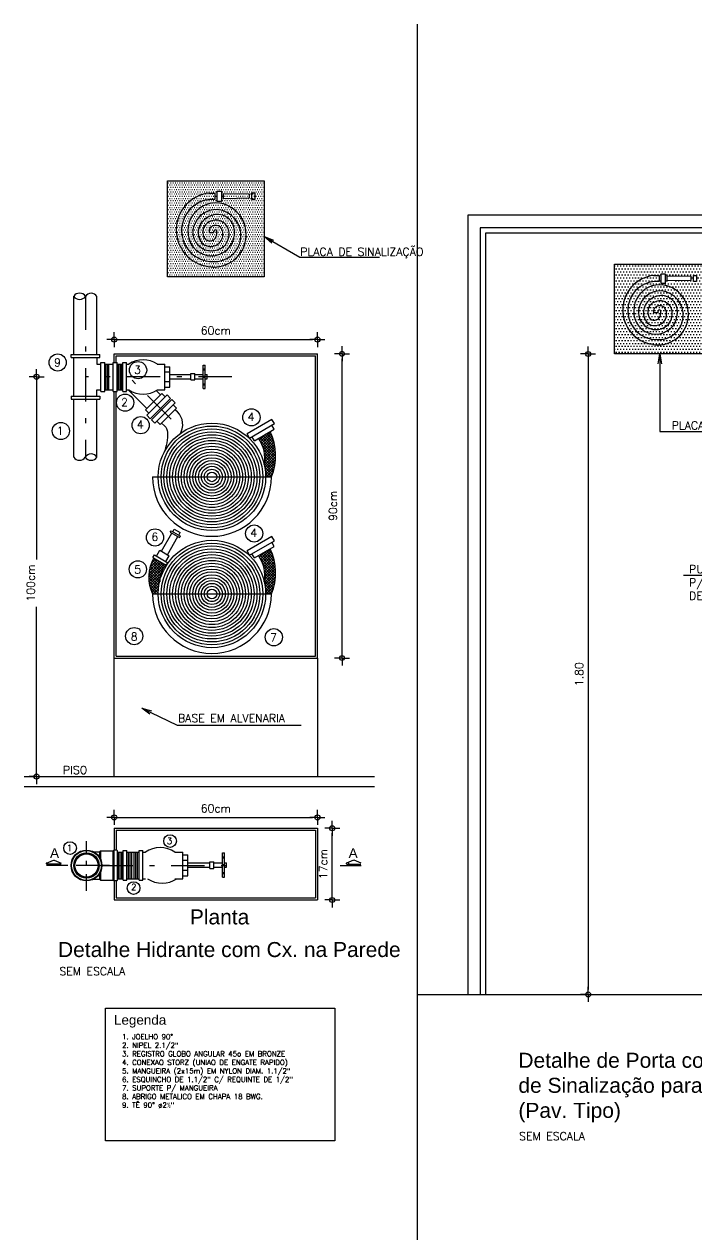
# Model space of a CAD drawing. Header units: millimetres. Extents: x 0 to 114, y 0 to 82.
# Drawn here: x 27.99 to 41.43, y 57.82 to 82.01 of the extents above; entities that cross this region are included whole.
import ezdxf

# ---------------------------------------------------------------- set-up
doc = ezdxf.new("R2010")
doc.units = ezdxf.units.MM
doc.linetypes.add('DASHDOT', pattern=[1, 0.5, -0.25, 0, -0.25])
doc.linetypes.add('DASHDOT2', pattern=[0.5, 0.25, -0.125, 0, -0.125])
for name, color, linetype in [('A150', 14, 'Continuous'), ('CAR-01', 252, 'Continuous'), ('COTAS', 252, 'Continuous'), ('DETALHES', 2, 'Continuous'), ('INC-DETALHE-TXT', 7, 'Continuous'), ('INC-DETALHES', 7, 'Continuous'), ('INC-DETALHES-TXT', 7, 'Continuous'), ('LEGENDA', 2, 'Continuous'), ('NORMO-ARQ', 8, 'Continuous'), ('NORMO-DET', 2, 'Continuous'), ('P01', 8, 'Continuous'), ('P03', 7, 'Continuous'), ('TE-ARQ', 8, 'Continuous'), ('TE-INC', 7, 'Continuous'), ('TE-PR', 2, 'Continuous')]:
    doc.layers.add(name, color=color, linetype=linetype)
doc.styles.add('140-250', font='arial.ttf', dxfattribs={"height": 1.5})
doc.styles.add('140-50', font='arial.ttf', dxfattribs={"height": 0.3})
doc.styles.add('140-75', font='arial.ttf', dxfattribs={"height": 0.45})
doc.styles.add('60-100', font='romans.shx', dxfattribs={"height": 0.16})
doc.styles.add('60-50', font='romans.shx', dxfattribs={"height": 0.08})
doc.styles.add('60-75', font='romans.shx', dxfattribs={"height": 0.12})
doc.dimstyles.new('60-75', dxfattribs={"dimtxt": 0.12, "dimasz": 0.075, "dimexe": 0.05, "dimexo": 0.05, "dimgap": 0.075, "dimtad": 1, "dimzin": 4, "dimdsep": 46, "dimtxsty": '60-75', "dimblk": 'BOLINHA', "dimcen": 0.09, "dimse1": 1, "dimse2": 1, "dimclrd": 8, "dimclre": 8, "dimclrt": 7, "dimadec": 0, "dimazin": 0, "dimtfac": 1.8, "dimtix": 1, "dimtmove": 2, "dimatfit": 3, "dimldrblk": 'BOLINHA', "dimfxl": 0.05, "dimtvp": 2, "dimtolj": 1, "dimtzin": 4, "dimarcsym": 0})
doc.dimstyles.new('SETAS75', dxfattribs={"dimtxt": 0.16, "dimasz": 0.15, "dimexe": 0.15, "dimexo": 0, "dimgap": 0.1, "dimtad": 1, "dimzin": 10, "dimdsep": 46, "dimtxsty": '60-100', "dimblk1": 'OPEN', "dimblk2": 'OPEN', "dimsah": 1, "dimcen": 0, "dimclrd": 8, "dimclre": 8, "dimclrt": 7, "dimadec": 0, "dimazin": 0, "dimtfac": 1, "dimtix": 1, "dimtmove": 2, "dimatfit": 3, "dimldrblk": 'OPEN', "dimfxl": 0.15, "dimtolj": 1, "dimtzin": 6, "dimarcsym": 0})

# ---------------------------------------------------------------- blocks, each defined once
blk = doc.blocks.new('BOLINHA')
at = {"color": 0, "linetype": 'ByBlock', "lineweight": -2}
for q in [(-1.5, 0), (0, 1.5), (1.5, 0), (0, -1.5)]:
    blk.add_line((0, 0), q, dxfattribs=at)
blk.add_circle((0, 0), 0.5, dxfattribs=at)
blk = doc.blocks.new('*D160')
at = {"layer": 'COTAS', "color": 8, "lineweight": -2, "transparency": 16777216}
blk.add_line((1.424, -0.463), (4.32, -0.463), dxfattribs=at)
at = {"layer": 'Defpoints', "color": 0, "transparency": 16777216}
for p in [(4.395, -0.463), (1.349, -0.626), (4.395, -0.617, 0.299)]:
    blk.add_point(p, dxfattribs=at)
at = {"layer": 'COTAS', "color": 8, "lineweight": -2, "transparency": 16777216, "xscale": 0.075, "yscale": 0.075, "zscale": 0.075, "rotation": 180}
blk.add_blockref('BOLINHA', (1.349, -0.463), dxfattribs=at)
at = {"layer": 'COTAS', "color": 8, "lineweight": -2, "transparency": 16777216, "xscale": 0.075, "yscale": 0.075, "zscale": 0.075}
blk.add_blockref('BOLINHA', (4.395, -0.463), dxfattribs=at)
at = {"layer": 'COTAS', "color": 7, "transparency": 16777216, "insert": (2.872, -0.328), "char_height": 0.12, "attachment_point": 5, "style": '60-75'}
blk.add_mtext('\\A1;60cm', dxfattribs=at)
blk = doc.blocks.new('*D161')
at = {"layer": 'COTAS', "color": 8, "lineweight": -2, "transparency": 16777216}
blk.add_line((4.618, -1.626), (4.618, -0.701), dxfattribs=at)
at = {"layer": 'Defpoints', "color": 0, "transparency": 16777216}
for p in [(4.395, -0.626), (4.618, -0.626), (4.395, -1.701)]:
    blk.add_point(p, dxfattribs=at)
at = {"layer": 'COTAS', "color": 8, "lineweight": -2, "transparency": 16777216, "xscale": 0.075, "yscale": 0.075, "zscale": 0.075}
for p, rotation in [((4.618, -0.626), 90), ((4.618, -1.701), 270)]:
    blk.add_blockref('BOLINHA', p, dxfattribs=dict(at, rotation=rotation))
at = {"layer": 'COTAS', "color": 7, "transparency": 16777216, "insert": (4.483, -1.163), "char_height": 0.12, "attachment_point": 5, "rotation": 90, "style": '60-75'}
blk.add_mtext('\\A1;17cm', dxfattribs=at)
blk = doc.blocks.new('_OPEN')
at = {"color": 0, "linetype": 'ByBlock'}
for p, q in [((-1, 0.17), (0, 0)), ((0, 0), (-1, -0.17)), ((0, 0), (-1, 0))]:
    blk.add_line(p, q, dxfattribs=at)
blk = doc.blocks.new('*D162')
at = {"layer": 'COTAS', "color": 8, "lineweight": -2, "transparency": 16777216}
blk.add_line((4.764, 2.001), (4.764, 6.411), dxfattribs=at)
at = {"layer": 'Defpoints', "color": 0, "transparency": 16777216}
for p in [(4.395, 6.486), (4.764, 6.486), (4.395, 1.926)]:
    blk.add_point(p, dxfattribs=at)
at = {"layer": 'COTAS', "color": 8, "lineweight": -2, "transparency": 16777216, "xscale": 0.075, "yscale": 0.075, "zscale": 0.075}
for p, rotation in [((4.764, 6.486), 90), ((4.764, 1.926), 270)]:
    blk.add_blockref('BOLINHA', p, dxfattribs=dict(at, rotation=rotation))
at = {"layer": 'COTAS', "color": 7, "transparency": 16777216, "insert": (4.629, 4.206), "char_height": 0.12, "attachment_point": 5, "rotation": 90, "style": '60-75'}
blk.add_mtext('\\A1;90cm', dxfattribs=at)
blk = doc.blocks.new('*D163')
at = {"layer": 'COTAS', "color": 8, "lineweight": -2, "transparency": 16777216}
blk.add_line((1.424, 6.699), (4.32, 6.699), dxfattribs=at)
at = {"layer": 'Defpoints', "color": 0, "transparency": 16777216}
for p in [(4.395, 6.699), (1.349, 6.495), (4.395, 6.486, 0.299)]:
    blk.add_point(p, dxfattribs=at)
at = {"layer": 'COTAS', "color": 8, "lineweight": -2, "transparency": 16777216, "xscale": 0.075, "yscale": 0.075, "zscale": 0.075, "rotation": 180}
blk.add_blockref('BOLINHA', (1.349, 6.699), dxfattribs=at)
at = {"layer": 'COTAS', "color": 8, "lineweight": -2, "transparency": 16777216, "xscale": 0.075, "yscale": 0.075, "zscale": 0.075}
blk.add_blockref('BOLINHA', (4.395, 6.699), dxfattribs=at)
at = {"layer": 'COTAS', "color": 7, "transparency": 16777216, "insert": (2.872, 6.834), "char_height": 0.12, "attachment_point": 5, "style": '60-75'}
blk.add_mtext('\\A1;60cm', dxfattribs=at)
blk = doc.blocks.new('*D164')
at = {"layer": 'COTAS', "color": 8, "lineweight": -2, "transparency": 16777216}
for p, q in [((0.186, 6.067), (0.186, 3.404)), ((0.186, 0.223), (0.186, 2.694))]:
    blk.add_line(p, q, dxfattribs=at)
at = {"layer": 'Defpoints', "color": 0, "transparency": 16777216}
for p in [(0.186, 6.142), (0.919, 6.142), (1.349, 0.148)]:
    blk.add_point(p, dxfattribs=at)
at = {"layer": 'COTAS', "color": 8, "lineweight": -2, "transparency": 16777216, "xscale": 0.075, "yscale": 0.075, "zscale": 0.075}
for p, rotation in [((0.186, 6.142), 90), ((0.186, 0.148), 270)]:
    blk.add_blockref('BOLINHA', p, dxfattribs=dict(at, rotation=rotation))
at = {"layer": 'COTAS', "color": 7, "transparency": 16777216, "insert": (0.099, 3.049), "char_height": 0.12, "attachment_point": 5, "rotation": 90, "style": '60-75'}
blk.add_mtext('\\A1;100cm', dxfattribs=at)
blk = doc.blocks.new('*D157')
at = {"layer": 'COTAS', "color": 8, "lineweight": -2, "transparency": 16777216}
blk.add_line((2.556, 9.525), (2.556, 0.075), dxfattribs=at)
at = {"layer": 'Defpoints', "color": 0, "transparency": 16777216}
for p in [(4.311, 9.6), (4.311, 0), (2.556, 0)]:
    blk.add_point(p, dxfattribs=at)
at = {"layer": 'COTAS', "color": 8, "lineweight": -2, "transparency": 16777216, "xscale": 0.075, "yscale": 0.075, "zscale": 0.075}
for p, rotation in [((2.556, 9.6), 90), ((2.556, 0), 270)]:
    blk.add_blockref('BOLINHA', p, dxfattribs=dict(at, rotation=rotation))
at = {"layer": 'COTAS', "color": 7, "transparency": 16777216, "insert": (2.421, 4.8), "char_height": 0.12, "attachment_point": 5, "rotation": 90, "style": '60-75'}
blk.add_mtext('\\A1;1.80', dxfattribs=at)
blk = doc.blocks.new('PLACAHID')
at = {"layer": 'CAR-01'}
h = blk.add_hatch(dxfattribs=at)
h.set_pattern_fill('DOTS,_O', color=10, scale=0.0375)
h.set_pattern_definition([(0, (-466.55343, -492.11795), (0.029765625, 0.05953125), [0, -0.05953125])])
h.paths.add_polyline_path([(0, -1.794), (1.811, -1.794), (1.811, 0), (0, 0)])
h.paths.add_polyline_path([(1.639, -0.345), (1.579, -0.345), (1.579, -0.224), (1.639, -0.224)], flags=16)
h.paths.add_polyline_path([(1.528, -0.324), (1.052, -0.335), (1.052, -0.233), (1.528, -0.243)], flags=16)
h.paths.add_polyline_path([(1.012, -0.385), (0.931, -0.385), (0.931, -0.193), (1.012, -0.193)], flags=16)
at = {"layer": 'CAR-01', "color": 10}
for p, q in [((0.782, -0.226), (0.891, -0.226)), ((0.891, -0.226), (0.891, -0.345)), ((0.891, -0.226), (0.891, -0.345)), ((0.891, -0.345), (0.821, -0.345)), ((0.787, -0.973), (0.787, -0.916)), ((0.871, -0.973), (0.871, -0.937)), ((0.922, -0.934), (0.922, -0.982)), ((0.871, -0.973), (0.787, -0.973))]:
    blk.add_line(p, q, dxfattribs=at)
for points in [[(0, 0), (1.811, 0), (1.811, -1.794), (0, -1.794)], [(0.931, -0.193), (1.012, -0.193), (1.012, -0.385), (0.931, -0.385)], [(1.579, -0.224), (1.639, -0.224), (1.639, -0.345), (1.579, -0.345)]]:
    blk.add_lwpolyline(points, close=True, dxfattribs=at)
blk.add_lwpolyline([(1.528, -0.243), (1.528, -0.324), (1.052, -0.335), (1.052, -0.233), (1.528, -0.243)], dxfattribs=at)
for centre, radius, start, end in [((0.857, -0.915), 0.693, 96.1605, 262.2279), ((0.847, -0.926), 0.582, 92.5095, 270.2139), ((0.908, -0.936), 0.525, 62.9981, 206.6088), ((0.871, -1.007), 0.605, 259.7431, 62.8589), ((0.92, -0.98), 0.446, 87.8998, 164.3688), ((0.89, -0.966), 0.313, 117.4883, 220.6966), ((0.936, -0.948), 0.321, 16.3405, 126.249), ((0.885, -1.021), 0.489, 265.5472, 84.0041), ((0.823, -0.966), 0.435, 208.0971, 14.4789), ((0.827, -0.957), 0.351, 163.8359, 317.4233), ((0.874, -0.954), 0.211, 115.5344, 194.0742), ((0.903, -0.989), 0.256, 21.6765, 118.1525), ((0.834, -0.916), 0.0474, 149.8413, 180), ((0.897, -0.952), 0.12, 119.5131, 149.8413), ((0.904, -0.966), 0.135, 50.4201, 119.5131), ((0.897, -0.942), 0.0268, 17.2198, 168.8586), ((0.819, -1.001), 0.221, 287.4277, 39.0356), ((0.809, -0.989), 0.345, 323.2864, 15.8685), ((0.805, -0.993), 0.234, 229.5256, 290.1135), ((0.796, -0.995), 0.127, 184.6333, 6.1918)]:
    blk.add_arc(centre, radius, start, end, dxfattribs=at)
blk = doc.blocks.new('A$C62AC29D7')
at = {"layer": 'CAR-01'}
h = blk.add_hatch(dxfattribs=at)
h.set_pattern_fill('DOTS,_O', color=10, scale=0.021206)
h.set_pattern_definition([(0, (-1592.01737, 533.71025), (0.0168326135, 0.03366522694), [0, -0.03366522694])])
h.paths.add_polyline_path([(3.596, 7.64), (3.596, 9.076), (2.147, 9.076), (2.147, 7.64)])
h.paths.add_polyline_path([(2.957, 8.767), (2.892, 8.767), (2.892, 8.922), (2.957, 8.922)], flags=16)
at = {"layer": 'A150', "color": 7}
for p, q in [((1.349, 1.926), (4.395, 1.926)), ((1.349, 0.148), (1.349, 1.926)), ((4.395, 1.926), (4.395, 0.148)), ((0, 0.148), (5.253, 0.148)), ((0, 0), (5.253, 0))]:
    blk.add_line(p, q, dxfattribs=at)
at = {"layer": 'CAR-01'}
for p, q in [((2.773, 8.894), (2.86, 8.894)), ((2.86, 8.894), (2.86, 8.8)), ((2.86, 8.8), (2.804, 8.8)), ((2.777, 8.297), (2.777, 8.343)), ((2.844, 8.297), (2.777, 8.297)), ((2.844, 8.297), (2.844, 8.326)), ((2.885, 8.328), (2.885, 8.29))]:
    blk.add_line(p, q, dxfattribs=at)
at = {"layer": 'CAR-01', "color": 10}
blk.add_lwpolyline([(2.147, 9.076), (3.596, 9.076), (3.596, 7.64), (2.147, 7.64)], close=True, dxfattribs=at)
at = {"layer": 'CAR-01'}
for points in [[(2.147, 9.076), (3.596, 9.076), (3.596, 7.64), (2.147, 7.64)], [(2.892, 8.922), (2.957, 8.922), (2.957, 8.767), (2.892, 8.767)], [(3.41, 8.897), (3.459, 8.897), (3.459, 8.8), (3.41, 8.8)]]:
    blk.add_lwpolyline(points, close=True, dxfattribs=at)
blk.add_lwpolyline([(3.37, 8.881), (3.37, 8.817), (2.989, 8.808), (2.989, 8.889), (3.37, 8.881)], dxfattribs=at)
for centre, radius, start, end in [((2.833, 8.343), 0.554, 96.1605, 262.2279), ((2.825, 8.334), 0.466, 92.5095, 270.2139), ((2.874, 8.327), 0.42, 62.9981, 206.6088), ((2.884, 8.292), 0.357, 87.8998, 164.3688), ((2.896, 8.318), 0.257, 16.3405, 126.249), ((2.844, 8.27), 0.484, 259.7431, 62.8589), ((2.856, 8.259), 0.392, 265.5472, 84.0041), ((2.806, 8.303), 0.348, 208.0971, 14.4789), ((2.809, 8.31), 0.281, 163.8359, 317.4233), ((2.86, 8.303), 0.251, 117.4883, 220.6966), ((2.847, 8.312), 0.169, 115.5344, 194.0742), ((2.87, 8.285), 0.204, 21.6765, 118.1525), ((2.815, 8.343), 0.0379, 149.8413, 180), ((2.865, 8.314), 0.096, 119.5131, 149.8413), ((2.871, 8.303), 0.108, 50.4201, 119.5131), ((2.802, 8.275), 0.177, 287.4277, 39.0356), ((2.795, 8.285), 0.276, 323.2864, 15.8685), ((2.784, 8.279), 0.102, 184.6333, 6.1918), ((2.865, 8.322), 0.0214, 17.2198, 168.8586), ((2.791, 8.282), 0.187, 229.5256, 290.1135)]:
    blk.add_arc(centre, radius, start, end, dxfattribs=at)
at = {"layer": 'DETALHES', "color": 7}
for p, q in [((0.744, 6.476), (0.744, 7.347)), ((1.089, 6.476), (1.089, 7.347)), ((0.703, 6.476), (1.134, 6.476)), ((0.703, 6.432), (0.703, 6.476)), ((0.703, 6.432), (1.134, 6.432)), ((0.744, 5.852), (0.744, 6.432)), ((1.089, 6.432), (1.089, 6.331)), ((1.134, 6.432), (1.134, 6.476)), ((1.15, 6.354), (1.208, 6.354)), ((1.15, 5.923), (1.15, 6.354)), ((1.208, 5.923), (1.208, 6.354)), ((1.334, 6.354), (1.392, 6.354)), ((1.334, 5.923), (1.334, 6.354)), ((1.349, 6.486), (4.395, 6.486)), ((1.349, 6.354), (1.349, 6.486)), ((1.377, 6.457), (4.366, 6.457)), ((1.377, 6.354), (1.377, 6.457)), ((1.392, 5.923), (1.392, 6.354)), ((1.478, 5.923), (1.478, 6.354)), ((1.478, 6.354), (1.535, 6.354)), ((1.535, 5.923), (1.535, 6.354)), ((4.366, 1.955), (4.366, 6.457)), ((4.395, 1.926), (4.395, 6.486)), ((1.089, 6.331), (1.15, 6.331)), ((1.208, 6.331), (1.334, 6.331)), ((1.392, 6.331), (1.478, 6.331)), ((1.535, 6.331), (1.57, 6.331)), ((1.995, 6.331), (2.11, 6.331)), ((2.11, 5.946), (2.11, 6.331)), ((2.11, 6.289), (2.182, 6.289)), ((2.182, 6.21), (2.11, 6.21)), ((2.182, 5.988), (2.182, 6.289)), ((2.182, 6.174), (2.498, 6.174)), ((2.498, 6.188), (2.556, 6.188)), ((2.498, 6.096), (2.498, 6.188)), ((2.556, 6.096), (2.556, 6.188)), ((2.556, 6.174), (2.685, 6.174)), ((2.685, 6.317), (2.714, 6.317)), ((2.685, 5.967), (2.685, 6.317)), ((2.714, 5.967), (2.714, 6.317)), ((2.714, 6.174), (2.743, 6.174)), ((2.743, 6.11), (2.743, 6.174)), ((2.182, 6.067), (2.11, 6.067)), ((2.11, 5.988), (2.182, 5.988)), ((2.182, 6.11), (2.498, 6.11)), ((2.498, 6.096), (2.556, 6.096)), ((2.556, 6.11), (2.685, 6.11)), ((2.714, 6.11), (2.743, 6.11)), ((0.703, 5.852), (1.134, 5.852)), ((0.703, 5.852), (0.703, 5.808)), ((0.703, 5.808), (1.134, 5.808)), ((0.744, 4.937), (0.744, 5.808)), ((1.089, 5.852), (1.089, 5.946)), ((1.089, 5.946), (1.15, 5.946)), ((1.089, 4.937), (1.089, 5.808)), ((1.134, 5.852), (1.134, 5.808)), ((1.15, 5.923), (1.208, 5.923)), ((1.208, 5.946), (1.334, 5.946)), ((1.334, 5.923), (1.392, 5.923)), ((1.349, 1.926), (1.349, 5.923)), ((1.377, 1.955), (1.377, 5.923)), ((1.392, 5.946), (1.478, 5.946)), ((1.478, 5.923), (1.535, 5.923)), ((1.535, 5.946), (1.57, 5.946)), ((1.561, 5.946), (1.84, 5.667)), ((2.062, 5.889), (1.819, 5.646)), ((2.144, 5.869), (1.839, 5.564)), ((2.195, 5.818), (1.89, 5.513)), ((1.978, 5.935), (2.043, 5.87)), ((1.995, 5.946), (2.11, 5.946)), ((2.062, 5.889), (2.113, 5.839)), ((2.144, 5.869), (2.195, 5.818)), ((2.685, 5.967), (2.714, 5.967)), ((1.819, 5.646), (1.869, 5.595)), ((2.211, 5.802), (1.906, 5.497)), ((1.957, 5.446), (2.262, 5.751)), ((2.038, 5.426), (2.282, 5.67)), ((2.262, 5.751), (2.211, 5.802)), ((2.282, 5.67), (2.231, 5.721)), ((1.839, 5.564), (1.89, 5.513)), ((1.957, 5.446), (1.906, 5.497)), ((2.038, 5.426), (1.987, 5.477)), ((3.714, 5.501), (3.34, 5.286)), ((3.75, 5.439), (3.714, 5.501)), ((3.376, 5.223), (3.34, 5.286)), ((3.376, 5.223), (3.75, 5.439)), ((3.45, 5.183), (3.748, 5.355)), ((3.748, 5.355), (3.712, 5.417)), ((3.45, 5.183), (3.414, 5.245)), ((2.19, 3.814), (2.202, 3.833)), ((2.19, 3.814), (2.33, 3.733)), ((2.202, 3.833), (2.341, 3.753)), ((2.227, 3.819), (2.248, 3.856)), ((2.248, 3.856), (2.338, 3.805)), ((2.057, 3.525), (2.215, 3.799)), ((2.147, 3.474), (2.305, 3.747)), ((2.316, 3.767), (2.338, 3.805)), ((2.33, 3.733), (2.341, 3.753)), ((3.714, 3.745), (3.34, 3.53)), ((3.376, 3.468), (3.75, 3.683)), ((3.748, 3.599), (3.712, 3.662)), ((3.75, 3.683), (3.714, 3.745)), ((1.93, 3.433), (1.952, 3.47)), ((1.952, 3.47), (2.151, 3.355)), ((1.982, 3.453), (2.032, 3.54)), ((2.032, 3.54), (2.171, 3.459)), ((2.121, 3.372), (2.171, 3.459)), ((3.376, 3.468), (3.34, 3.53)), ((3.45, 3.427), (3.414, 3.489)), ((3.45, 3.427), (3.748, 3.599)), ((1.93, 3.433), (2.13, 3.318)), ((2.13, 3.318), (2.151, 3.355)), ((1.349, 1.926), (4.395, 1.926)), ((1.377, 1.955), (4.366, 1.955)), ((1.349, -0.626), (4.395, -0.626)), ((1.349, -0.626), (1.349, -0.958)), ((1.378, -0.656), (4.365, -0.656)), ((1.378, -0.656), (1.378, -0.958)), ((4.365, -0.656), (4.365, -1.671)), ((4.395, -0.626), (4.395, -1.701)), ((0.838, -0.983), (0.84, -0.981)), ((1.04, -0.978), (1.131, -0.978)), ((1.144, -0.965), (1.131, -0.978)), ((1.131, -0.978), (1.131, -1.062)), ((1.144, -0.965), (1.144, -1.086)), ((1.144, -0.965), (1.333, -0.965)), ((1.346, -0.953), (1.333, -0.965)), ((1.333, -1.403), (1.333, -0.965)), ((1.346, -0.953), (1.346, -1.415)), ((1.385, -0.953), (1.346, -0.953)), ((1.392, -0.958), (1.392, -1.408)), ((1.392, -0.982), (1.482, -0.982)), ((1.416, -1.383), (1.416, -0.982)), ((1.44, -1.383), (1.44, -0.982)), ((1.464, -1.383), (1.464, -0.982)), ((1.482, -0.958), (1.541, -0.958)), ((1.482, -1.406), (1.482, -0.958)), ((1.541, -1.406), (1.541, -0.958)), ((1.541, -0.982), (1.721, -0.982)), ((1.565, -1.383), (1.565, -0.982)), ((1.589, -1.383), (1.589, -0.982)), ((1.613, -1.383), (1.613, -0.982)), ((1.649, -1.383), (1.649, -0.982)), ((1.673, -1.383), (1.673, -0.982)), ((1.697, -1.383), (1.697, -0.982)), ((1.721, -0.958), (1.78, -0.958)), ((1.721, -1.406), (1.721, -0.958)), ((1.78, -1.406), (1.78, -0.958)), ((1.78, -0.982), (1.816, -0.982)), ((2.258, -0.982), (2.378, -0.982)), ((2.378, -1.383), (2.378, -0.982)), ((2.378, -1.026), (2.452, -1.026)), ((2.452, -1.338), (2.452, -1.026)), ((2.975, -0.996), (3.005, -0.996)), ((2.975, -1.361), (2.975, -0.996)), ((2.975, -1.056), (3.005, -1.056)), ((2.975, -1.071), (3.005, -1.071)), ((3.005, -1.361), (3.005, -0.996)), ((2.452, -1.108), (2.378, -1.108)), ((2.452, -1.257), (2.378, -1.257)), ((2.452, -1.146), (2.781, -1.146)), ((2.452, -1.211), (2.781, -1.211)), ((2.781, -1.131), (2.841, -1.131)), ((2.781, -1.227), (2.781, -1.131)), ((2.781, -1.227), (2.841, -1.227)), ((2.841, -1.227), (2.841, -1.131)), ((2.841, -1.146), (2.975, -1.146)), ((2.841, -1.211), (2.975, -1.211)), ((2.975, -1.168), (3.005, -1.168)), ((2.975, -1.184), (3.005, -1.184)), ((3.005, -1.146), (3.035, -1.146)), ((3.005, -1.211), (3.035, -1.211)), ((3.035, -1.211), (3.035, -1.146)), ((1.04, -1.39), (1.131, -1.39)), ((1.131, -1.306), (1.131, -1.39)), ((1.144, -1.403), (1.131, -1.39)), ((1.144, -1.282), (1.144, -1.403)), ((1.144, -1.403), (1.333, -1.403)), ((1.346, -1.415), (1.333, -1.403)), ((1.385, -1.415), (1.346, -1.415)), ((1.349, -1.406), (1.349, -1.701)), ((1.378, -1.406), (1.378, -1.671)), ((1.392, -1.383), (1.482, -1.383)), ((1.482, -1.406), (1.541, -1.406)), ((1.541, -1.383), (1.721, -1.383)), ((1.721, -1.406), (1.78, -1.406)), ((1.78, -1.383), (1.816, -1.383)), ((2.258, -1.383), (2.378, -1.383)), ((2.378, -1.338), (2.452, -1.338)), ((2.975, -1.288), (3.005, -1.288)), ((2.975, -1.303), (3.005, -1.303)), ((2.975, -1.361), (3.005, -1.361)), ((1.349, -1.701), (4.395, -1.701)), ((1.378, -1.671), (4.365, -1.671))]:
    blk.add_line(p, q, dxfattribs=at)
at = {"layer": 'DETALHES', "color": 252, "linetype": 'DASHDOT'}
for p, q in [((0.919, 7.347), (0.919, 4.937)), ((1.225, 5.946), (1.225, 6.331)), ((1.248, 5.946), (1.248, 6.331)), ((1.271, 5.946), (1.271, 6.331)), ((1.415, 5.946), (1.415, 6.331)), ((1.438, 5.946), (1.438, 6.331)), ((1.461, 5.946), (1.461, 6.331)), ((2.685, 6.26), (2.714, 6.26)), ((2.685, 6.245), (2.714, 6.245)), ((3.113, 6.142), (0.919, 6.142)), ((2.201, 5.507), (1.566, 6.142)), ((2.685, 6.152), (2.714, 6.152)), ((2.685, 6.137), (2.714, 6.137)), ((2.685, 6.037), (2.714, 6.037)), ((2.685, 6.022), (2.714, 6.022)), ((3.616, 3.523), (3.529, 3.436)), ((3.768, 3.235), (3.53, 3.473)), ((3.69, 3.557), (3.544, 3.41)), ((3.763, 3.28), (3.555, 3.488)), ((3.702, 3.528), (3.558, 3.384)), ((3.714, 3.499), (3.57, 3.356)), ((3.759, 3.325), (3.581, 3.503)), ((3.724, 3.469), (3.582, 3.326)), ((3.75, 3.375), (3.607, 3.518)), ((3.737, 3.429), (3.633, 3.533)), ((3.717, 3.489), (3.658, 3.548)), ((1.865, 3.142), (2.073, 3.35)), ((1.866, 3.102), (2.099, 3.335)), ((1.867, 3.185), (2.048, 3.365)), ((1.87, 3.065), (2.096, 3.291)), ((1.873, 3.231), (2.022, 3.38)), ((1.882, 3.272), (2.034, 3.12)), ((1.884, 3.283), (1.996, 3.395)), ((1.89, 3.304), (2.038, 3.157)), ((1.901, 3.335), (2.047, 3.188)), ((1.904, 3.343), (1.97, 3.409)), ((1.912, 3.364), (2.058, 3.217)), ((1.925, 3.392), (2.071, 3.245)), ((1.939, 3.419), (2.085, 3.272)), ((2.013, 3.385), (2.1, 3.298)), ((3.768, 3.194), (3.533, 3.429)), ((3.767, 3.155), (3.573, 3.348)), ((3.734, 3.438), (3.591, 3.295)), ((3.764, 3.117), (3.593, 3.288)), ((3.743, 3.406), (3.598, 3.261)), ((3.751, 3.373), (3.603, 3.226)), ((3.766, 3.266), (3.603, 3.104)), ((3.757, 3.339), (3.606, 3.188)), ((3.762, 3.303), (3.607, 3.148)), ((1.866, 3.166), (2.02, 3.012)), ((1.866, 3.126), (2.015, 2.977)), ((1.869, 3.203), (2.026, 3.047)), ((1.875, 3.239), (2.033, 3.08)), ((1.875, 3.03), (2.056, 3.21)), ((1.883, 2.997), (2.036, 3.15)), ((1.892, 2.965), (2.033, 3.106)), ((3.768, 3.228), (3.6, 3.06)), ((3.759, 3.081), (3.601, 3.239)), ((3.738, 2.98), (3.604, 3.114)), ((3.753, 3.046), (3.606, 3.194)), ((3.768, 3.188), (3.607, 3.026)), ((3.746, 3.013), (3.607, 3.152)), ((3.766, 3.145), (3.612, 2.991)), ((3.762, 3.1), (3.616, 2.954)), ((1.868, 3.083), (2.011, 2.939)), ((1.874, 3.036), (2.01, 2.9)), ((1.887, 2.983), (1.984, 2.886)), ((1.902, 2.935), (2.029, 3.062)), ((1.908, 2.921), (1.943, 2.886)), ((1.914, 2.906), (2.02, 3.012)), ((1.934, 2.886), (2.014, 2.965)), ((3.729, 2.949), (3.6, 3.078)), ((3.718, 2.919), (3.606, 3.031)), ((3.707, 2.889), (3.613, 2.983)), ((3.67, 2.886), (3.617, 2.938)), ((3.755, 3.052), (3.619, 2.916)), ((3.743, 3), (3.629, 2.886)), ((3.727, 2.943), (3.669, 2.886)), ((1.277, -1.184), (0.607, -1.184)), ((1.13, -1.182), (3.18, -1.182))]:
    blk.add_line(p, q, dxfattribs=at)
at = {"layer": 'DETALHES', "color": 252}
for p, q in [((3.616, 5.279), (3.529, 5.192)), ((3.69, 5.312), (3.544, 5.166)), ((3.702, 5.284), (3.558, 5.139)), ((3.75, 5.13), (3.607, 5.274)), ((3.737, 5.184), (3.633, 5.289)), ((3.717, 5.244), (3.658, 5.303)), ((3.768, 4.991), (3.53, 5.229)), ((3.768, 4.95), (3.533, 5.185)), ((3.763, 5.036), (3.555, 5.244)), ((3.714, 5.255), (3.57, 5.111)), ((3.767, 4.91), (3.573, 5.104)), ((3.759, 5.081), (3.581, 5.259)), ((3.724, 5.225), (3.582, 5.082)), ((3.734, 5.194), (3.591, 5.051)), ((3.743, 5.162), (3.598, 5.017)), ((3.751, 5.129), (3.603, 4.981)), ((3.757, 5.095), (3.606, 4.944)), ((3.764, 4.873), (3.593, 5.044)), ((3.768, 4.984), (3.6, 4.816)), ((3.759, 4.837), (3.601, 4.995)), ((3.766, 5.022), (3.603, 4.86)), ((3.753, 4.802), (3.606, 4.949)), ((3.762, 5.059), (3.607, 4.904)), ((3.768, 4.943), (3.607, 4.782)), ((3.746, 4.768), (3.607, 4.908)), ((3.766, 4.901), (3.612, 4.747)), ((3.729, 4.705), (3.6, 4.834)), ((3.738, 4.736), (3.604, 4.87)), ((3.718, 4.675), (3.606, 4.787)), ((3.707, 4.645), (3.613, 4.739)), ((3.762, 4.856), (3.616, 4.71)), ((3.755, 4.808), (3.619, 4.672)), ((3.743, 4.756), (3.629, 4.641)), ((1.923, 4.641), (3.705, 4.641)), ((3.67, 4.641), (3.617, 4.694)), ((3.727, 4.699), (3.669, 4.641)), ((1.923, 2.886), (3.705, 2.886))]:
    blk.add_line(p, q, dxfattribs=at)
at = {"layer": 'DETALHES', "color": 252, "linetype": 'DASHDOT2'}
blk.add_line((0.934, -1.562), (0.934, -0.817), dxfattribs=at)
at = {"layer": 'DETALHES', "color": 255, "linetype": 'DASHDOT'}
for p, q in [((0.652, -1.183), (0.335, -1.183)), ((4.735, -1.183), (5.051, -1.183))]:
    blk.add_line(p, q, dxfattribs=at)
at = {"layer": 'DETALHES', "color": 255}
for p, q in [((0.336, -1.148), (0.44, -1.106)), ((0.552, -1.162), (0.338, -1.162)), ((0.45, -1.106), (0.554, -1.148)), ((4.936, -1.106), (4.832, -1.148)), ((4.835, -1.162), (5.048, -1.162)), ((5.051, -1.148), (4.947, -1.106))]:
    blk.add_line(p, q, dxfattribs=at)
at = {"layer": 'DETALHES', "color": 7, "elevation": -83.194}
blk.add_lwpolyline([(2.345, 5.295), (2.355, 5.318, 0.359021), (2.259, 5.647, -3.248001)], format="xyb", dxfattribs=at)
at = {"layer": 'DETALHES', "color": 7}
blk.add_lwpolyline([(2.057, 5.445), (2.101, 5.408, -0.215829), (2.149, 5.31, -0.101308), (2.094, 4.999, -0.284119)], format="xyb", dxfattribs=at)
for centre, radius in [((2.814, 4.641, -83.194), 0.805), ((2.814, 4.641, -83.194), 0.762), ((2.814, 4.641, -83.194), 0.719), ((2.814, 4.641, -83.194), 0.675), ((2.814, 4.641, -83.194), 0.632), ((2.814, 4.641, -83.194), 0.589), ((2.814, 4.641, -83.194), 0.546), ((2.814, 4.641, -83.194), 0.503), ((2.814, 4.641, -83.194), 0.46), ((2.814, 4.641, -83.194), 0.417), ((2.814, 4.641, -83.194), 0.374), ((2.814, 4.641, -83.194), 0.331), ((2.814, 4.641, -83.194), 0.287), ((2.814, 4.641, -83.194), 0.244), ((2.814, 4.641, -83.194), 0.201), ((2.814, 4.641, -83.194), 0.158), ((2.814, 4.641, -83.194), 0.115), ((2.814, 4.641, -83.194), 0.0719), ((2.814, 2.886, -83.194), 0.805), ((2.814, 2.886, -83.194), 0.762), ((2.814, 2.886, -83.194), 0.719), ((2.814, 2.886, -83.194), 0.675), ((2.814, 2.886, -83.194), 0.632), ((2.814, 2.886, -83.194), 0.589), ((2.814, 2.886, -83.194), 0.546), ((2.814, 2.886, -83.194), 0.503), ((2.814, 2.886, -83.194), 0.46), ((2.814, 2.886, -83.194), 0.417), ((2.814, 2.886, -83.194), 0.374), ((2.814, 2.886, -83.194), 0.331), ((2.814, 2.886, -83.194), 0.287), ((2.814, 2.886, -83.194), 0.244), ((2.814, 2.886, -83.194), 0.201), ((2.814, 2.886, -83.194), 0.158), ((2.814, 2.886, -83.194), 0.115), ((2.814, 2.886, -83.194), 0.0719), ((0.934, -1.184), 0.231), ((0.934, -1.184), 0.224), ((0.934, -1.184), 0.19), ((0.934, -1.184), 0.183), ((0.934, -1.184), 0.173)]:
    blk.add_circle(centre, radius, dxfattribs=at)
for centre, radius, start, end in [((1.783, 6.005), 0.39, 56.9214, 123.0786), ((1.783, 6.272), 0.39, 236.9214, 303.0786), ((2.938, 4.958, -83.194), 0.831, 337.5614, 25.7531), ((3.094, 4.92, -83.194), 0.513, 349.3251, 35.6066), ((2.814, 4.641, -83.194), 0.891, 180, 0), ((3.094, 3.164, -83.194), 0.513, 349.3251, 35.6066), ((2.938, 3.203, -83.194), 0.831, 337.5614, 25.7531), ((2.44, 3.137, -83.194), 0.574, 149.8672, 205.9706), ((2.461, 3.065, -83.194), 0.43, 142.9144, 179.4222), ((2.814, 2.886, -83.194), 0.891, 180, 0), ((2.037, -1.321), 0.405, 56.9214, 123.0786), ((2.069, -1.043), 0.405, 236.9214, 303.0786)]:
    blk.add_arc(centre, radius, start, end, dxfattribs=at)
at = {"layer": 'DETALHES', "color": 2}
for centre, start, end in [((1.385, -0.96), 0, 90), ((1.385, -1.408), 270, 360)]:
    blk.add_arc(centre, 0.0073, start, end, dxfattribs=at)
at = {"layer": 'DETALHES', "color": 4}
blk.add_arc((0.338, -1.154), 0.0072, 111.8014, 270, dxfattribs=at)
at = {"layer": 'DETALHES', "color": 255}
for centre, radius, start, end in [((0.445, -1.12), 0.0144, 68.1986, 111.8014), ((4.835, -1.154), 0.0072, 111.8014, 270), ((4.861, -1.154), 0.0072, 270, 68.1986), ((4.942, -1.12), 0.0144, 68.1986, 111.8014)]:
    blk.add_arc(centre, radius, start, end, dxfattribs=at)
at = {"layer": 'NORMO-DET', "color": 7}
blk.add_lwpolyline([(1.217, -3.32), (4.656, -3.32), (4.656, -5.313), (1.217, -5.313)], close=True, dxfattribs=at)
at = {"layer": 'NORMO-DET', "color": 9}
for centre, radius in [((0.502, 6.355), 0.129), ((1.707, 6.241, 83.194), 0.129), ((1.513, 5.754, -46.924), 0.129), ((3.406, 5.533, 83.301), 0.129), ((0.55, 5.329, -46.924), 0.129), ((1.746, 5.415, -46.924), 0.129), ((1.961, 3.733, -177.041), 0.129), ((3.447, 3.792, 83.362), 0.129), ((1.704, 3.256, -177.041), 0.129), ((1.649, 2.254, -177.041), 0.129), ((3.742, 2.237, -177.041), 0.129), ((2.186, -0.817), 0.0951), ((0.688, -0.922), 0.0951), ((1.639, -1.522), 0.0951)]:
    blk.add_circle(centre, radius, dxfattribs=at)
at = {"layer": 'TE-PR', "color": 7}
for centre, radius, start, end in [((0.831, 7.292), 0.103, 32.1741, 147.8259), ((0.831, 7.406), 0.106, 214.2925, 325.7075), ((1.004, 7.295), 0.0995, 31.0519, 148.9481), ((0.83, 4.989), 0.0995, 211.0519, 328.9481), ((1.002, 4.878), 0.106, 34.2925, 145.7075), ((1.002, 4.992), 0.103, 212.1741, 327.8259)]:
    blk.add_arc(centre, radius, start, end, dxfattribs=at)
at = {"color": 255, "style": '140-50'}
for p in [(0.388, -1.069), (4.864, -1.069)]:
    blk.add_text('A', height=0.144, dxfattribs=at).set_placement(p)
at = {"layer": 'LEGENDA', "color": 7, "style": '140-50'}
for s, p in [('Planta', (2.483, -2.067)), ('Detalhe Hidrante com Cx. na Parede', (0.507, -2.556, 82.97))]:
    blk.add_text(s, height=0.225, dxfattribs=at).set_placement(p)
at = {"layer": 'NORMO-ARQ', "color": 7, "style": '140-250'}
blk.add_text('Legenda', height=0.144, dxfattribs=at).set_placement((1.346, -3.57))
at = {"layer": 'NORMO-DET', "color": 7, "style": '60-50'}
for s, height, p in [('9', 0.12, (0.449, 6.296, -0.168)), ('3', 0.12, (1.647, 6.186, 83.026)), ('2', 0.12, (1.452, 5.699, -47.092)), ('4', 0.12, (1.689, 5.365, -47.092)), ('4', 0.12, (3.348, 5.483, 83.133)), ('1', 0.12, (0.489, 5.273, -47.092)), ('4', 0.12, (3.389, 3.742, 83.194)), ('6', 0.12, (1.908, 3.682, -177.209)), ('5', 0.12, (1.649, 3.193, -177.209)), ('8', 0.12, (1.596, 2.186, -177.209)), ('7', 0.12, (3.686, 2.174, -177.209)), ('BASE EM ALVENARIA', 0.12, (2.305, 0.964, -0.287)), ('PISO', 0.12, (0.581, 0.187, -0.287)), ('1', 0.096, (0.638, -0.968, -0.299)), ('3', 0.096, (2.136, -0.864, -0.299)), ('2', 0.096, (1.601, -1.554, -0.299))]:
    blk.add_text(s, height=height, dxfattribs=at).set_placement(p)
at = {"layer": 'NORMO-DET', "color": 7, "insert": (1.467, -3.712), "char_height": 0.0768, "width": 4.10262, "attachment_point": 1, "style": '60-100'}
blk.add_mtext('1. JOELHO 90°\\P2. NIPEL 2.1/2"\\P3. REGISTRO GLOBO ANGULAR 45o EM BRONZE\\P4. CONEXAO STORZ (UNIAO DE ENGATE RAPIDO)\\P5. MANGUEIRA (2x15m) EM NYLON DIAM. 1.1/2"\\P6. ESQUINCHO DE 1.1/2" C/ REQUINTE DE 1/2"\\P7. SUPORTE P/ MANGUEIRA\\P8. ABRIGO METALICO EM CHAPA 18 BWG.\\P9. TÊ 90%%D ø2½"', dxfattribs=at)
at = {"layer": 'TE-ARQ', "color": 7, "style": '60-75'}
blk.add_text('SEM ESCALA', height=0.12, dxfattribs=at).set_placement((0.527, -2.829))
at = {"layer": 'TE-ARQ', "color": 7, "insert": (4.138, 8.075, -21.575), "char_height": 0.12, "width": 2.06857, "attachment_point": 1, "style": '60-75'}
blk.add_mtext('PLACA DE SINALIZAÇÃO', dxfattribs=at)
at = {"layer": 'COTAS'}
for base, p1, p2, angle, text, picture, middle in [((4.395, 6.699, -0.299), (1.349, 6.495, -0.299), (4.395, 6.486), 180, '60cm', '*D163', (2.872, 6.834, -0.299)), ((4.764, 6.486), (4.395, 1.926), (4.395, 6.486), 90, '90cm', '*D162', (4.629, 4.206)), ((4.618, -0.626), (4.395, -1.701), (4.395, -0.626), 90, '17cm', '*D161', (4.483, -1.163))]:
    dim = blk.add_linear_dim(base=base, p1=p1, p2=p2, angle=angle, text=text, dimstyle='60-75', override={"dimclrd": 8}, dxfattribs=at)
    dim.commit()
    dim.dimension.update_dxf_attribs({"geometry": picture, "text_midpoint": middle})
dim = blk.add_linear_dim(base=(0.186, 6.142), p1=(1.349, 0.148), p2=(0.919, 6.142), angle=90, text='100cm', dimstyle='60-75', override={"dimclrd": 8}, dxfattribs=at)
dim.commit()
dim.dimension.update_dxf_attribs({"geometry": '*D164', "text_midpoint": (0.099, 3.049), "dimtype": 160})
dim = blk.add_linear_dim(base=(4.395, -0.463), p1=(1.349, -0.626), p2=(4.395, -0.617, 0.299), text='60cm', dimstyle='60-75', override={"dimclrd": 8}, dxfattribs=at)
dim.commit()
dim.dimension.update_dxf_attribs({"geometry": '*D160', "text_midpoint": (2.872, -0.328)})
at = {"layer": 'TE-INC'}
for points in [[(3.596, 8.242, -21.441), (4.133, 7.933, -21.441), (5.326, 7.933, -21.441)], [(1.762, 1.175), (2.294, 0.917), (4.153, 0.917)]]:
    blk.add_leader(points, dimstyle='SETAS75', override={"dimclrd": 8}, dxfattribs=at)
blk = doc.blocks.new('A$C69FA3486')
at = {"layer": 'P01'}
for points in [[(6.511, 0), (6.511, 11.68), (0.751, 11.68), (0.751, 0)], [(6.324, 0), (6.324, 11.493), (0.937, 11.493), (0.937, 0)], [(6.244, 0), (6.244, 11.413), (1.017, 11.413), (1.017, 0)]]:
    blk.add_lwpolyline(points, dxfattribs=at)
blk.add_lwpolyline([(6.104, 5.725), (6.104, 5.528), (5.331, 5.528), (5.331, 5.725)], close=True, dxfattribs=at)
at = {"layer": 'P03'}
blk.add_lwpolyline([(0, 0), (7.091, 0)], dxfattribs=at)
at = {"layer": 'INC-DETALHES', "xscale": 0.75, "yscale": 0.75, "zscale": 0.75}
blk.add_blockref('PLACAHID', (2.952, 10.946), dxfattribs=at)
at = {"layer": 'INC-DETALHE-TXT', "style": '60-50'}
blk.add_text('PLACA DE SINALIZAÇÃO', height=0.12, dxfattribs=at).set_placement((3.809, 8.469))
at = {"layer": 'INC-DETALHE-TXT', "insert": (4.07, 6.435), "char_height": 0.12, "width": 1.18049, "attachment_point": 1, "style": '60-50'}
blk.add_mtext('PUCHADOR\\PP/ PORTA DE HIDRANTE', dxfattribs=at)
at = {"layer": 'INC-DETALHES-TXT', "style": '60-100'}
blk.add_text('SEM ESCALA', height=0.12, dxfattribs=at).set_placement((1.522, -2.184))
at = {"layer": 'INC-DETALHES-TXT', "insert": (1.511, -0.874), "char_height": 0.225, "width": 4.27198, "attachment_point": 1, "style": '140-75'}
blk.add_mtext('Detalhe de Porta com Placa de Sinalização para Hidrantes\\P(Pav. Tipo)', dxfattribs=at)
at = {"layer": 'COTAS'}
dim = blk.add_linear_dim(base=(2.556, 0), p1=(4.311, 9.6), p2=(4.311, 0), angle=90, text='1.80', dimstyle='60-75', override={"dimclrd": 8}, dxfattribs=at)
dim.commit()
dim.dimension.update_dxf_attribs({"geometry": '*D157', "text_midpoint": (2.421, 4.8)})
at = {"layer": 'INC-DETALHE-TXT'}
for points in [[(3.631, 9.6), (3.631, 8.436), (5.916, 8.436)], [(5.508, 5.736), (5.508, 6.281), (3.987, 6.281)]]:
    blk.add_leader(points, dimstyle='SETAS75', override={"dimclrd": 8}, dxfattribs=at)

msp = doc.modelspace()

# ---------------------------------------------------------------- linework, layer by layer
at = {"layer": 'CAR-01'}
msp.add_line((35.85, 57.3), (35.85, 82.009), dxfattribs=at)

# ---------------------------------------------------------------- block references
at = {"layer": 'INC-DETALHES', "color": 7, "xscale": 1.333333333333333, "yscale": 1.333333333333333, "zscale": 1.333333333333333}
for name, p in [('A$C62AC29D7', (27.987, 66.775)), ('A$C69FA3486', (35.85, 62.619))]:
    msp.add_blockref(name, p, dxfattribs=at)

doc.saveas('drawing.dxf')
